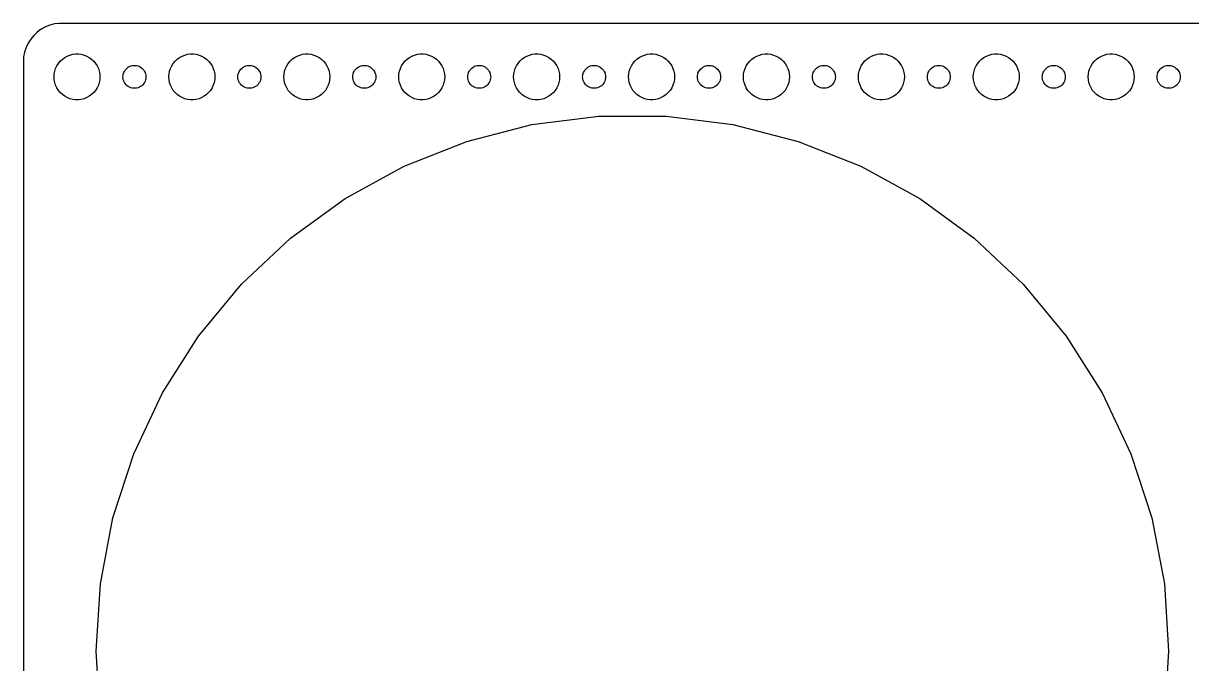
# Model space of a CAD drawing. Header units: metres. Extents: x -224 to 224, y -82 to 82.
# Drawn here: x -224.5 to -72, y -1.6 to 82 of the extents above; entities that cross this region are included whole.
import ezdxf

# ---------------------------------------------------------------- set-up
doc = ezdxf.new("R2010")
doc.units = ezdxf.units.M

msp = doc.modelspace()

# ---------------------------------------------------------------- linework, layer by layer
for p, q in [((-222.687, 80.8526), (-223.145, 80.4227)), ((-222.179, 81.2216), (-222.687, 80.8526)), ((-221.629, 81.5241), (-222.179, 81.2216)), ((-221.045, 81.7553), (-221.629, 81.5241)), ((-220.437, 81.9114), (-221.045, 81.7553)), ((-219.814, 81.9901), (-220.437, 81.9114)), ((219.814, 81.9901), (-219.814, 81.9901)), ((-223.882, 79.4088), (-224.149, 78.8406)), ((-223.545, 79.9389), (-223.882, 79.4088)), ((-223.145, 80.4227), (-223.545, 79.9389)), ((-224.343, 78.2434), (-224.461, 77.6267)), ((-224.149, 78.8406), (-224.343, 78.2434)), ((-218.777, 77.7145), (-218.427, 77.8532)), ((-218.427, 77.8532), (-218.062, 77.9469)), ((-218.062, 77.9469), (-217.688, 77.9941)), ((-217.688, 77.9941), (-217.312, 77.9941)), ((-217.312, 77.9941), (-216.938, 77.9469)), ((-216.938, 77.9469), (-216.573, 77.8532)), ((-216.573, 77.8532), (-216.223, 77.7145)), ((-203.777, 77.7145), (-203.427, 77.8532)), ((-203.427, 77.8532), (-203.062, 77.9469)), ((-203.062, 77.9469), (-202.688, 77.9941)), ((-202.688, 77.9941), (-202.312, 77.9941)), ((-202.312, 77.9941), (-201.938, 77.9469)), ((-201.938, 77.9469), (-201.573, 77.8532)), ((-201.573, 77.8532), (-201.223, 77.7145)), ((-188.777, 77.7145), (-188.427, 77.8532)), ((-188.427, 77.8532), (-188.062, 77.9469)), ((-188.062, 77.9469), (-187.688, 77.9941)), ((-187.688, 77.9941), (-187.312, 77.9941)), ((-187.312, 77.9941), (-186.938, 77.9469)), ((-186.938, 77.9469), (-186.573, 77.8532)), ((-186.573, 77.8532), (-186.223, 77.7145)), ((-173.777, 77.7145), (-173.427, 77.8532)), ((-173.427, 77.8532), (-173.062, 77.9469)), ((-173.062, 77.9469), (-172.688, 77.9941)), ((-172.688, 77.9941), (-172.312, 77.9941)), ((-172.312, 77.9941), (-171.938, 77.9469)), ((-171.938, 77.9469), (-171.573, 77.8532)), ((-171.573, 77.8532), (-171.223, 77.7145)), ((-158.777, 77.7145), (-158.427, 77.8532)), ((-158.427, 77.8532), (-158.062, 77.9469)), ((-158.062, 77.9469), (-157.688, 77.9941)), ((-157.688, 77.9941), (-157.312, 77.9941)), ((-157.312, 77.9941), (-156.938, 77.9469)), ((-156.938, 77.9469), (-156.573, 77.8532)), ((-156.573, 77.8532), (-156.223, 77.7145)), ((-143.777, 77.7145), (-143.427, 77.8532)), ((-143.427, 77.8532), (-143.062, 77.9469)), ((-143.062, 77.9469), (-142.688, 77.9941)), ((-142.688, 77.9941), (-142.312, 77.9941)), ((-142.312, 77.9941), (-141.938, 77.9469)), ((-141.938, 77.9469), (-141.573, 77.8532)), ((-141.573, 77.8532), (-141.223, 77.7145)), ((-128.777, 77.7145), (-128.427, 77.8532)), ((-128.427, 77.8532), (-128.062, 77.9469)), ((-128.062, 77.9469), (-127.688, 77.9941)), ((-127.688, 77.9941), (-127.312, 77.9941)), ((-127.312, 77.9941), (-126.938, 77.9469)), ((-126.938, 77.9469), (-126.573, 77.8532)), ((-126.573, 77.8532), (-126.223, 77.7145)), ((-113.777, 77.7145), (-113.427, 77.8532)), ((-113.427, 77.8532), (-113.062, 77.9469)), ((-113.062, 77.9469), (-112.688, 77.9941)), ((-112.688, 77.9941), (-112.312, 77.9941)), ((-112.312, 77.9941), (-111.938, 77.9469)), ((-111.938, 77.9469), (-111.573, 77.8532)), ((-111.573, 77.8532), (-111.223, 77.7145)), ((-98.7773, 77.7145), (-98.427, 77.8532)), ((-98.427, 77.8532), (-98.0621, 77.9469)), ((-98.0621, 77.9469), (-97.6884, 77.9941)), ((-97.6884, 77.9941), (-97.3116, 77.9941)), ((-97.3116, 77.9941), (-96.9379, 77.9469)), ((-96.9379, 77.9469), (-96.573, 77.8532)), ((-96.573, 77.8532), (-96.2227, 77.7145)), ((-83.7773, 77.7145), (-83.427, 77.8532)), ((-83.427, 77.8532), (-83.0621, 77.9469)), ((-83.0621, 77.9469), (-82.6884, 77.9941)), ((-82.6884, 77.9941), (-82.3116, 77.9941)), ((-82.3116, 77.9941), (-81.9379, 77.9469)), ((-81.9379, 77.9469), (-81.573, 77.8532)), ((-81.573, 77.8532), (-81.2227, 77.7145)), ((-224.461, 77.6267), (-224.5, 77)), ((-224.5, 77), (-224.5, -77)), ((-220.289, 76.1044), (-220.129, 76.4453)), ((-220.129, 76.4453), (-219.927, 76.7634)), ((-219.927, 76.7634), (-219.687, 77.0536)), ((-219.687, 77.0536), (-219.412, 77.3115)), ((-219.412, 77.3115), (-219.107, 77.533)), ((-219.107, 77.533), (-218.777, 77.7145)), ((-216.223, 77.7145), (-215.893, 77.533)), ((-215.893, 77.533), (-215.588, 77.3115)), ((-215.588, 77.3115), (-215.313, 77.0536)), ((-215.313, 77.0536), (-215.073, 76.7634)), ((-215.073, 76.7634), (-214.871, 76.4453)), ((-214.871, 76.4453), (-214.711, 76.1044)), ((-210.956, 76.1558), (-210.804, 76.2665)), ((-210.804, 76.2665), (-210.639, 76.3572)), ((-210.639, 76.3572), (-210.464, 76.4266)), ((-210.464, 76.4266), (-210.281, 76.4734)), ((-210.281, 76.4734), (-210.094, 76.497)), ((-210.094, 76.497), (-209.906, 76.497)), ((-209.906, 76.497), (-209.719, 76.4734)), ((-209.719, 76.4734), (-209.536, 76.4266)), ((-209.536, 76.4266), (-209.361, 76.3572)), ((-209.361, 76.3572), (-209.196, 76.2665)), ((-209.196, 76.2665), (-209.044, 76.1558)), ((-205.289, 76.1044), (-205.129, 76.4453)), ((-205.129, 76.4453), (-204.927, 76.7634)), ((-204.927, 76.7634), (-204.687, 77.0536)), ((-204.687, 77.0536), (-204.412, 77.3115)), ((-204.412, 77.3115), (-204.107, 77.533)), ((-204.107, 77.533), (-203.777, 77.7145)), ((-201.223, 77.7145), (-200.893, 77.533)), ((-200.893, 77.533), (-200.588, 77.3115)), ((-200.588, 77.3115), (-200.313, 77.0536)), ((-200.313, 77.0536), (-200.073, 76.7634)), ((-200.073, 76.7634), (-199.871, 76.4453)), ((-199.871, 76.4453), (-199.711, 76.1044)), ((-195.956, 76.1558), (-195.804, 76.2665)), ((-195.804, 76.2665), (-195.639, 76.3572)), ((-195.639, 76.3572), (-195.464, 76.4266)), ((-195.464, 76.4266), (-195.281, 76.4734)), ((-195.281, 76.4734), (-195.094, 76.497)), ((-195.094, 76.497), (-194.906, 76.497)), ((-194.906, 76.497), (-194.719, 76.4734)), ((-194.719, 76.4734), (-194.536, 76.4266)), ((-194.536, 76.4266), (-194.361, 76.3572)), ((-194.361, 76.3572), (-194.196, 76.2665)), ((-194.196, 76.2665), (-194.044, 76.1558)), ((-190.289, 76.1044), (-190.129, 76.4453)), ((-190.129, 76.4453), (-189.927, 76.7634)), ((-189.927, 76.7634), (-189.687, 77.0536)), ((-189.687, 77.0536), (-189.412, 77.3115)), ((-189.412, 77.3115), (-189.107, 77.533)), ((-189.107, 77.533), (-188.777, 77.7145)), ((-186.223, 77.7145), (-185.893, 77.533)), ((-185.893, 77.533), (-185.588, 77.3115)), ((-185.588, 77.3115), (-185.313, 77.0536)), ((-185.313, 77.0536), (-185.073, 76.7634)), ((-185.073, 76.7634), (-184.871, 76.4453)), ((-184.871, 76.4453), (-184.711, 76.1044)), ((-180.956, 76.1558), (-180.804, 76.2665)), ((-180.804, 76.2665), (-180.639, 76.3572)), ((-180.639, 76.3572), (-180.464, 76.4266)), ((-180.464, 76.4266), (-180.281, 76.4734)), ((-180.281, 76.4734), (-180.094, 76.497)), ((-180.094, 76.497), (-179.906, 76.497)), ((-179.906, 76.497), (-179.719, 76.4734)), ((-179.719, 76.4734), (-179.536, 76.4266)), ((-179.536, 76.4266), (-179.361, 76.3572)), ((-179.361, 76.3572), (-179.196, 76.2665)), ((-179.196, 76.2665), (-179.044, 76.1558)), ((-175.289, 76.1044), (-175.129, 76.4453)), ((-175.129, 76.4453), (-174.927, 76.7634)), ((-174.927, 76.7634), (-174.687, 77.0536)), ((-174.687, 77.0536), (-174.412, 77.3115)), ((-174.412, 77.3115), (-174.107, 77.533)), ((-174.107, 77.533), (-173.777, 77.7145)), ((-171.223, 77.7145), (-170.893, 77.533)), ((-170.893, 77.533), (-170.588, 77.3115)), ((-170.588, 77.3115), (-170.313, 77.0536)), ((-170.313, 77.0536), (-170.073, 76.7634)), ((-170.073, 76.7634), (-169.871, 76.4453)), ((-169.871, 76.4453), (-169.711, 76.1044)), ((-165.956, 76.1558), (-165.804, 76.2665)), ((-165.804, 76.2665), (-165.639, 76.3572)), ((-165.639, 76.3572), (-165.464, 76.4266)), ((-165.464, 76.4266), (-165.281, 76.4734)), ((-165.281, 76.4734), (-165.094, 76.497)), ((-165.094, 76.497), (-164.906, 76.497)), ((-164.906, 76.497), (-164.719, 76.4734)), ((-164.719, 76.4734), (-164.536, 76.4266)), ((-164.536, 76.4266), (-164.361, 76.3572)), ((-164.361, 76.3572), (-164.196, 76.2665)), ((-164.196, 76.2665), (-164.044, 76.1558)), ((-160.289, 76.1044), (-160.129, 76.4453)), ((-160.129, 76.4453), (-159.927, 76.7634)), ((-159.927, 76.7634), (-159.687, 77.0536)), ((-159.687, 77.0536), (-159.412, 77.3115)), ((-159.412, 77.3115), (-159.107, 77.533)), ((-159.107, 77.533), (-158.777, 77.7145)), ((-156.223, 77.7145), (-155.893, 77.533)), ((-155.893, 77.533), (-155.588, 77.3115)), ((-155.588, 77.3115), (-155.313, 77.0536)), ((-155.313, 77.0536), (-155.073, 76.7634)), ((-155.073, 76.7634), (-154.871, 76.4453)), ((-154.871, 76.4453), (-154.711, 76.1044)), ((-150.956, 76.1558), (-150.804, 76.2665)), ((-150.804, 76.2665), (-150.639, 76.3572)), ((-150.639, 76.3572), (-150.464, 76.4266)), ((-150.464, 76.4266), (-150.281, 76.4734)), ((-150.281, 76.4734), (-150.094, 76.497)), ((-150.094, 76.497), (-149.906, 76.497)), ((-149.906, 76.497), (-149.719, 76.4734)), ((-149.719, 76.4734), (-149.536, 76.4266)), ((-149.536, 76.4266), (-149.361, 76.3572)), ((-149.361, 76.3572), (-149.196, 76.2665)), ((-149.196, 76.2665), (-149.044, 76.1558)), ((-145.289, 76.1044), (-145.129, 76.4453)), ((-145.129, 76.4453), (-144.927, 76.7634)), ((-144.927, 76.7634), (-144.687, 77.0536)), ((-144.687, 77.0536), (-144.412, 77.3115)), ((-144.412, 77.3115), (-144.107, 77.533)), ((-144.107, 77.533), (-143.777, 77.7145)), ((-141.223, 77.7145), (-140.893, 77.533)), ((-140.893, 77.533), (-140.588, 77.3115)), ((-140.588, 77.3115), (-140.313, 77.0536)), ((-140.313, 77.0536), (-140.073, 76.7634)), ((-140.073, 76.7634), (-139.871, 76.4453)), ((-139.871, 76.4453), (-139.711, 76.1044)), ((-135.956, 76.1558), (-135.804, 76.2665)), ((-135.804, 76.2665), (-135.639, 76.3572)), ((-135.639, 76.3572), (-135.464, 76.4266)), ((-135.464, 76.4266), (-135.281, 76.4734)), ((-135.281, 76.4734), (-135.094, 76.497)), ((-135.094, 76.497), (-134.906, 76.497)), ((-134.906, 76.497), (-134.719, 76.4734)), ((-134.719, 76.4734), (-134.536, 76.4266)), ((-134.536, 76.4266), (-134.361, 76.3572)), ((-134.361, 76.3572), (-134.196, 76.2665)), ((-134.196, 76.2665), (-134.044, 76.1558)), ((-130.289, 76.1044), (-130.129, 76.4453)), ((-130.129, 76.4453), (-129.927, 76.7634)), ((-129.927, 76.7634), (-129.687, 77.0536)), ((-129.687, 77.0536), (-129.412, 77.3115)), ((-129.412, 77.3115), (-129.107, 77.533)), ((-129.107, 77.533), (-128.777, 77.7145)), ((-126.223, 77.7145), (-125.893, 77.533)), ((-125.893, 77.533), (-125.588, 77.3115)), ((-125.588, 77.3115), (-125.313, 77.0536)), ((-125.313, 77.0536), (-125.073, 76.7634)), ((-125.073, 76.7634), (-124.871, 76.4453)), ((-124.871, 76.4453), (-124.711, 76.1044)), ((-120.956, 76.1558), (-120.804, 76.2665)), ((-120.804, 76.2665), (-120.639, 76.3572)), ((-120.639, 76.3572), (-120.464, 76.4266)), ((-120.464, 76.4266), (-120.281, 76.4734)), ((-120.281, 76.4734), (-120.094, 76.497)), ((-120.094, 76.497), (-119.906, 76.497)), ((-119.906, 76.497), (-119.719, 76.4734)), ((-119.719, 76.4734), (-119.536, 76.4266)), ((-119.536, 76.4266), (-119.361, 76.3572)), ((-119.361, 76.3572), (-119.196, 76.2665)), ((-119.196, 76.2665), (-119.044, 76.1558)), ((-115.289, 76.1044), (-115.129, 76.4453)), ((-115.129, 76.4453), (-114.927, 76.7634)), ((-114.927, 76.7634), (-114.687, 77.0536)), ((-114.687, 77.0536), (-114.412, 77.3115)), ((-114.412, 77.3115), (-114.107, 77.533)), ((-114.107, 77.533), (-113.777, 77.7145)), ((-111.223, 77.7145), (-110.893, 77.533)), ((-110.893, 77.533), (-110.588, 77.3115)), ((-110.588, 77.3115), (-110.313, 77.0536)), ((-110.313, 77.0536), (-110.073, 76.7634)), ((-110.073, 76.7634), (-109.871, 76.4453)), ((-109.871, 76.4453), (-109.711, 76.1044)), ((-105.956, 76.1558), (-105.804, 76.2665)), ((-105.804, 76.2665), (-105.639, 76.3572)), ((-105.639, 76.3572), (-105.464, 76.4266)), ((-105.464, 76.4266), (-105.281, 76.4734)), ((-105.281, 76.4734), (-105.094, 76.497)), ((-105.094, 76.497), (-104.906, 76.497)), ((-104.906, 76.497), (-104.719, 76.4734)), ((-104.719, 76.4734), (-104.536, 76.4266)), ((-104.536, 76.4266), (-104.361, 76.3572)), ((-104.361, 76.3572), (-104.196, 76.2665)), ((-104.196, 76.2665), (-104.044, 76.1558)), ((-100.289, 76.1044), (-100.129, 76.4453)), ((-100.129, 76.4453), (-99.927, 76.7634)), ((-99.927, 76.7634), (-99.6869, 77.0536)), ((-99.6869, 77.0536), (-99.4123, 77.3115)), ((-99.4123, 77.3115), (-99.1075, 77.533)), ((-99.1075, 77.533), (-98.7773, 77.7145)), ((-96.2227, 77.7145), (-95.8925, 77.533)), ((-95.8925, 77.533), (-95.5877, 77.3115)), ((-95.5877, 77.3115), (-95.3131, 77.0536)), ((-95.3131, 77.0536), (-95.073, 76.7634)), ((-95.073, 76.7634), (-94.8711, 76.4453)), ((-94.8711, 76.4453), (-94.7107, 76.1044)), ((-90.9561, 76.1558), (-90.8037, 76.2665)), ((-90.8037, 76.2665), (-90.6387, 76.3572)), ((-90.6387, 76.3572), (-90.4635, 76.4266)), ((-90.4635, 76.4266), (-90.2811, 76.4734)), ((-90.2811, 76.4734), (-90.0942, 76.497)), ((-90.0942, 76.497), (-89.9058, 76.497)), ((-89.9058, 76.497), (-89.7189, 76.4734)), ((-89.7189, 76.4734), (-89.5365, 76.4266)), ((-89.5365, 76.4266), (-89.3613, 76.3572)), ((-89.3613, 76.3572), (-89.1963, 76.2665)), ((-89.1963, 76.2665), (-89.0439, 76.1558)), ((-85.2893, 76.1044), (-85.1289, 76.4453)), ((-85.1289, 76.4453), (-84.927, 76.7634)), ((-84.927, 76.7634), (-84.6869, 77.0536)), ((-84.6869, 77.0536), (-84.4123, 77.3115)), ((-84.4123, 77.3115), (-84.1075, 77.533)), ((-84.1075, 77.533), (-83.7773, 77.7145)), ((-81.2227, 77.7145), (-80.8925, 77.533)), ((-80.8925, 77.533), (-80.5877, 77.3115)), ((-80.5877, 77.3115), (-80.3131, 77.0536)), ((-80.3131, 77.0536), (-80.073, 76.7634)), ((-80.073, 76.7634), (-79.8711, 76.4453)), ((-79.8711, 76.4453), (-79.7107, 76.1044)), ((-75.9561, 76.1558), (-75.8037, 76.2665)), ((-75.8037, 76.2665), (-75.6387, 76.3572)), ((-75.6387, 76.3572), (-75.4635, 76.4266)), ((-75.4635, 76.4266), (-75.2811, 76.4734)), ((-75.2811, 76.4734), (-75.0942, 76.497)), ((-75.0942, 76.497), (-74.9058, 76.497)), ((-74.9058, 76.497), (-74.7189, 76.4734)), ((-74.7189, 76.4734), (-74.5365, 76.4266)), ((-74.5365, 76.4266), (-74.3613, 76.3572)), ((-74.3613, 76.3572), (-74.1963, 76.2665)), ((-74.1963, 76.2665), (-74.0439, 76.1558)), ((-220.5, 75), (-220.476, 75.376)), ((-220.476, 74.624), (-220.5, 75)), ((-220.476, 75.376), (-220.406, 75.7461)), ((-220.406, 75.7461), (-220.289, 76.1044)), ((-214.711, 76.1044), (-214.594, 75.7461)), ((-214.594, 75.7461), (-214.524, 75.376)), ((-214.524, 75.376), (-214.5, 75)), ((-214.5, 75), (-214.524, 74.624)), ((-211.5, 75), (-211.488, 75.188)), ((-211.488, 74.812), (-211.5, 75)), ((-211.488, 75.188), (-211.453, 75.373)), ((-211.453, 74.627), (-211.488, 74.812)), ((-211.453, 75.373), (-211.395, 75.5522)), ((-211.395, 75.5522), (-211.314, 75.7226)), ((-211.314, 75.7226), (-211.214, 75.8817)), ((-211.214, 75.8817), (-211.093, 76.0268)), ((-211.093, 76.0268), (-210.956, 76.1558)), ((-209.044, 76.1558), (-208.907, 76.0268)), ((-208.907, 76.0268), (-208.786, 75.8817)), ((-208.786, 75.8817), (-208.686, 75.7226)), ((-208.686, 75.7226), (-208.605, 75.5522)), ((-208.605, 75.5522), (-208.547, 75.373)), ((-208.547, 75.373), (-208.512, 75.188)), ((-208.512, 74.812), (-208.547, 74.627)), ((-208.512, 75.188), (-208.5, 75)), ((-208.5, 75), (-208.512, 74.812)), ((-205.5, 75), (-205.476, 75.376)), ((-205.476, 74.624), (-205.5, 75)), ((-205.476, 75.376), (-205.406, 75.7461)), ((-205.406, 75.7461), (-205.289, 76.1044)), ((-199.711, 76.1044), (-199.594, 75.7461)), ((-199.594, 75.7461), (-199.524, 75.376)), ((-199.524, 75.376), (-199.5, 75)), ((-199.5, 75), (-199.524, 74.624)), ((-196.5, 75), (-196.488, 75.188)), ((-196.488, 74.812), (-196.5, 75)), ((-196.488, 75.188), (-196.453, 75.373)), ((-196.453, 74.627), (-196.488, 74.812)), ((-196.453, 75.373), (-196.395, 75.5522)), ((-196.395, 75.5522), (-196.314, 75.7226)), ((-196.314, 75.7226), (-196.214, 75.8817)), ((-196.214, 75.8817), (-196.093, 76.0268)), ((-196.093, 76.0268), (-195.956, 76.1558)), ((-194.044, 76.1558), (-193.907, 76.0268)), ((-193.907, 76.0268), (-193.786, 75.8817)), ((-193.786, 75.8817), (-193.686, 75.7226)), ((-193.686, 75.7226), (-193.605, 75.5522)), ((-193.605, 75.5522), (-193.547, 75.373)), ((-193.547, 75.373), (-193.512, 75.188)), ((-193.512, 74.812), (-193.547, 74.627)), ((-193.512, 75.188), (-193.5, 75)), ((-193.5, 75), (-193.512, 74.812)), ((-190.5, 75), (-190.476, 75.376)), ((-190.476, 74.624), (-190.5, 75)), ((-190.476, 75.376), (-190.406, 75.7461)), ((-190.406, 75.7461), (-190.289, 76.1044)), ((-184.711, 76.1044), (-184.594, 75.7461)), ((-184.594, 75.7461), (-184.524, 75.376)), ((-184.524, 75.376), (-184.5, 75)), ((-184.5, 75), (-184.524, 74.624)), ((-181.5, 75), (-181.488, 75.188)), ((-181.488, 74.812), (-181.5, 75)), ((-181.488, 75.188), (-181.453, 75.373)), ((-181.453, 74.627), (-181.488, 74.812)), ((-181.453, 75.373), (-181.395, 75.5522)), ((-181.395, 75.5522), (-181.314, 75.7226)), ((-181.314, 75.7226), (-181.214, 75.8817)), ((-181.214, 75.8817), (-181.093, 76.0268)), ((-181.093, 76.0268), (-180.956, 76.1558)), ((-179.044, 76.1558), (-178.907, 76.0268)), ((-178.907, 76.0268), (-178.786, 75.8817)), ((-178.786, 75.8817), (-178.686, 75.7226)), ((-178.686, 75.7226), (-178.605, 75.5522)), ((-178.605, 75.5522), (-178.547, 75.373)), ((-178.547, 75.373), (-178.512, 75.188)), ((-178.512, 74.812), (-178.547, 74.627)), ((-178.512, 75.188), (-178.5, 75)), ((-178.5, 75), (-178.512, 74.812)), ((-175.5, 75), (-175.476, 75.376)), ((-175.476, 74.624), (-175.5, 75)), ((-175.476, 75.376), (-175.406, 75.7461)), ((-175.406, 75.7461), (-175.289, 76.1044)), ((-169.711, 76.1044), (-169.594, 75.7461)), ((-169.594, 75.7461), (-169.524, 75.376)), ((-169.524, 75.376), (-169.5, 75)), ((-169.5, 75), (-169.524, 74.624)), ((-166.5, 75), (-166.488, 75.188)), ((-166.488, 74.812), (-166.5, 75)), ((-166.488, 75.188), (-166.453, 75.373)), ((-166.453, 74.627), (-166.488, 74.812)), ((-166.453, 75.373), (-166.395, 75.5522)), ((-166.395, 75.5522), (-166.314, 75.7226)), ((-166.314, 75.7226), (-166.214, 75.8817)), ((-166.214, 75.8817), (-166.093, 76.0268)), ((-166.093, 76.0268), (-165.956, 76.1558)), ((-164.044, 76.1558), (-163.907, 76.0268)), ((-163.907, 76.0268), (-163.786, 75.8817)), ((-163.786, 75.8817), (-163.686, 75.7226)), ((-163.686, 75.7226), (-163.605, 75.5522)), ((-163.605, 75.5522), (-163.547, 75.373)), ((-163.547, 75.373), (-163.512, 75.188)), ((-163.512, 74.812), (-163.547, 74.627)), ((-163.512, 75.188), (-163.5, 75)), ((-163.5, 75), (-163.512, 74.812)), ((-160.5, 75), (-160.476, 75.376)), ((-160.476, 74.624), (-160.5, 75)), ((-160.476, 75.376), (-160.406, 75.7461)), ((-160.406, 75.7461), (-160.289, 76.1044)), ((-154.711, 76.1044), (-154.594, 75.7461)), ((-154.594, 75.7461), (-154.524, 75.376)), ((-154.524, 75.376), (-154.5, 75)), ((-154.5, 75), (-154.524, 74.624)), ((-151.5, 75), (-151.488, 75.188)), ((-151.488, 74.812), (-151.5, 75)), ((-151.488, 75.188), (-151.453, 75.373)), ((-151.453, 74.627), (-151.488, 74.812)), ((-151.453, 75.373), (-151.395, 75.5522)), ((-151.395, 75.5522), (-151.314, 75.7226)), ((-151.314, 75.7226), (-151.214, 75.8817)), ((-151.214, 75.8817), (-151.093, 76.0268)), ((-151.093, 76.0268), (-150.956, 76.1558)), ((-149.044, 76.1558), (-148.907, 76.0268)), ((-148.907, 76.0268), (-148.786, 75.8817)), ((-148.786, 75.8817), (-148.686, 75.7226)), ((-148.686, 75.7226), (-148.605, 75.5522)), ((-148.605, 75.5522), (-148.547, 75.373)), ((-148.547, 75.373), (-148.512, 75.188)), ((-148.512, 74.812), (-148.547, 74.627)), ((-148.512, 75.188), (-148.5, 75)), ((-148.5, 75), (-148.512, 74.812)), ((-145.5, 75), (-145.476, 75.376)), ((-145.476, 74.624), (-145.5, 75)), ((-145.476, 75.376), (-145.406, 75.7461)), ((-145.406, 75.7461), (-145.289, 76.1044)), ((-139.711, 76.1044), (-139.594, 75.7461)), ((-139.594, 75.7461), (-139.524, 75.376)), ((-139.524, 75.376), (-139.5, 75)), ((-139.5, 75), (-139.524, 74.624)), ((-136.5, 75), (-136.488, 75.188)), ((-136.488, 74.812), (-136.5, 75)), ((-136.488, 75.188), (-136.453, 75.373)), ((-136.453, 74.627), (-136.488, 74.812)), ((-136.453, 75.373), (-136.395, 75.5522)), ((-136.395, 75.5522), (-136.314, 75.7226)), ((-136.314, 75.7226), (-136.214, 75.8817)), ((-136.214, 75.8817), (-136.093, 76.0268)), ((-136.093, 76.0268), (-135.956, 76.1558)), ((-134.044, 76.1558), (-133.907, 76.0268)), ((-133.907, 76.0268), (-133.786, 75.8817)), ((-133.786, 75.8817), (-133.686, 75.7226)), ((-133.686, 75.7226), (-133.605, 75.5522)), ((-133.605, 75.5522), (-133.547, 75.373)), ((-133.547, 75.373), (-133.512, 75.188)), ((-133.512, 74.812), (-133.547, 74.627)), ((-133.512, 75.188), (-133.5, 75)), ((-133.5, 75), (-133.512, 74.812)), ((-130.5, 75), (-130.476, 75.376)), ((-130.476, 74.624), (-130.5, 75)), ((-130.476, 75.376), (-130.406, 75.7461)), ((-130.406, 75.7461), (-130.289, 76.1044)), ((-124.711, 76.1044), (-124.594, 75.7461)), ((-124.594, 75.7461), (-124.524, 75.376)), ((-124.524, 75.376), (-124.5, 75)), ((-124.5, 75), (-124.524, 74.624)), ((-121.5, 75), (-121.488, 75.188)), ((-121.488, 74.812), (-121.5, 75)), ((-121.488, 75.188), (-121.453, 75.373)), ((-121.453, 74.627), (-121.488, 74.812)), ((-121.453, 75.373), (-121.395, 75.5522)), ((-121.395, 75.5522), (-121.314, 75.7226)), ((-121.314, 75.7226), (-121.214, 75.8817)), ((-121.214, 75.8817), (-121.093, 76.0268)), ((-121.093, 76.0268), (-120.956, 76.1558)), ((-119.044, 76.1558), (-118.907, 76.0268)), ((-118.907, 76.0268), (-118.786, 75.8817)), ((-118.786, 75.8817), (-118.686, 75.7226)), ((-118.686, 75.7226), (-118.605, 75.5522)), ((-118.605, 75.5522), (-118.547, 75.373)), ((-118.547, 75.373), (-118.512, 75.188)), ((-118.512, 74.812), (-118.547, 74.627)), ((-118.512, 75.188), (-118.5, 75)), ((-118.5, 75), (-118.512, 74.812)), ((-115.5, 75), (-115.476, 75.376)), ((-115.476, 74.624), (-115.5, 75)), ((-115.476, 75.376), (-115.406, 75.7461)), ((-115.406, 75.7461), (-115.289, 76.1044)), ((-109.711, 76.1044), (-109.594, 75.7461)), ((-109.594, 75.7461), (-109.524, 75.376)), ((-109.524, 75.376), (-109.5, 75)), ((-109.5, 75), (-109.524, 74.624)), ((-106.5, 75), (-106.488, 75.188)), ((-106.488, 74.812), (-106.5, 75)), ((-106.488, 75.188), (-106.453, 75.373)), ((-106.453, 74.627), (-106.488, 74.812)), ((-106.453, 75.373), (-106.395, 75.5522)), ((-106.395, 75.5522), (-106.314, 75.7226)), ((-106.314, 75.7226), (-106.214, 75.8817)), ((-106.214, 75.8817), (-106.093, 76.0268)), ((-106.093, 76.0268), (-105.956, 76.1558)), ((-104.044, 76.1558), (-103.907, 76.0268)), ((-103.907, 76.0268), (-103.786, 75.8817)), ((-103.786, 75.8817), (-103.686, 75.7226)), ((-103.686, 75.7226), (-103.605, 75.5522)), ((-103.605, 75.5522), (-103.547, 75.373)), ((-103.547, 75.373), (-103.512, 75.188)), ((-103.512, 74.812), (-103.547, 74.627)), ((-103.512, 75.188), (-103.5, 75)), ((-103.5, 75), (-103.512, 74.812)), ((-100.5, 75), (-100.476, 75.376)), ((-100.476, 74.624), (-100.5, 75)), ((-100.476, 75.376), (-100.406, 75.7461)), ((-100.406, 75.7461), (-100.289, 76.1044)), ((-94.7107, 76.1044), (-94.5943, 75.7461)), ((-94.5943, 75.7461), (-94.5237, 75.376)), ((-94.5237, 75.376), (-94.5, 75)), ((-94.5, 75), (-94.5237, 74.624)), ((-91.5, 75), (-91.4882, 75.188)), ((-91.4882, 74.812), (-91.5, 75)), ((-91.4882, 75.188), (-91.4529, 75.373)), ((-91.4529, 74.627), (-91.4882, 74.812)), ((-91.4529, 75.373), (-91.3947, 75.5522)), ((-91.3947, 75.5522), (-91.3145, 75.7226)), ((-91.3145, 75.7226), (-91.2135, 75.8817)), ((-91.2135, 75.8817), (-91.0934, 76.0268)), ((-91.0934, 76.0268), (-90.9561, 76.1558)), ((-89.0439, 76.1558), (-88.9065, 76.0268)), ((-88.9065, 76.0268), (-88.7865, 75.8817)), ((-88.7865, 75.8817), (-88.6855, 75.7226)), ((-88.6855, 75.7226), (-88.6053, 75.5522)), ((-88.6053, 75.5522), (-88.5471, 75.373)), ((-88.5471, 75.373), (-88.5118, 75.188)), ((-88.5118, 74.812), (-88.5471, 74.627)), ((-88.5118, 75.188), (-88.5, 75)), ((-88.5, 75), (-88.5118, 74.812)), ((-85.5, 75), (-85.4763, 75.376)), ((-85.4763, 74.624), (-85.5, 75)), ((-85.4763, 75.376), (-85.4057, 75.7461)), ((-85.4057, 75.7461), (-85.2893, 76.1044)), ((-79.7107, 76.1044), (-79.5943, 75.7461)), ((-79.5943, 75.7461), (-79.5237, 75.376)), ((-79.5237, 75.376), (-79.5, 75)), ((-79.5, 75), (-79.5237, 74.624)), ((-76.5, 75), (-76.4882, 75.188)), ((-76.4882, 74.812), (-76.5, 75)), ((-76.4882, 75.188), (-76.4529, 75.373)), ((-76.4529, 74.627), (-76.4882, 74.812)), ((-76.4529, 75.373), (-76.3947, 75.5522)), ((-76.3947, 75.5522), (-76.3145, 75.7226)), ((-76.3145, 75.7226), (-76.2135, 75.8817)), ((-76.2135, 75.8817), (-76.0934, 76.0268)), ((-76.0934, 76.0268), (-75.9561, 76.1558)), ((-74.0439, 76.1558), (-73.9065, 76.0268)), ((-73.9065, 76.0268), (-73.7865, 75.8817)), ((-73.7865, 75.8817), (-73.6855, 75.7226)), ((-73.6855, 75.7226), (-73.6053, 75.5522)), ((-73.6053, 75.5522), (-73.5471, 75.373)), ((-73.5471, 75.373), (-73.5118, 75.188)), ((-73.5118, 74.812), (-73.5471, 74.627)), ((-73.5118, 75.188), (-73.5, 75)), ((-73.5, 75), (-73.5118, 74.812)), ((-220.406, 74.2539), (-220.476, 74.624)), ((-220.289, 73.8956), (-220.406, 74.2539)), ((-220.129, 73.5547), (-220.289, 73.8956)), ((-219.927, 73.2366), (-220.129, 73.5547)), ((-219.687, 72.9464), (-219.927, 73.2366)), ((-215.073, 73.2366), (-215.313, 72.9464)), ((-214.871, 73.5547), (-215.073, 73.2366)), ((-214.711, 73.8956), (-214.871, 73.5547)), ((-214.594, 74.2539), (-214.711, 73.8956)), ((-214.524, 74.624), (-214.594, 74.2539)), ((-211.395, 74.4478), (-211.453, 74.627)), ((-211.314, 74.2774), (-211.395, 74.4478)), ((-211.214, 74.1183), (-211.314, 74.2774)), ((-211.093, 73.9732), (-211.214, 74.1183)), ((-210.956, 73.8442), (-211.093, 73.9732)), ((-210.804, 73.7335), (-210.956, 73.8442)), ((-210.639, 73.6428), (-210.804, 73.7335)), ((-210.464, 73.5734), (-210.639, 73.6428)), ((-210.281, 73.5266), (-210.464, 73.5734)), ((-210.094, 73.503), (-210.281, 73.5266)), ((-209.906, 73.503), (-210.094, 73.503)), ((-209.719, 73.5266), (-209.906, 73.503)), ((-209.536, 73.5734), (-209.719, 73.5266)), ((-209.361, 73.6428), (-209.536, 73.5734)), ((-209.196, 73.7335), (-209.361, 73.6428)), ((-209.044, 73.8442), (-209.196, 73.7335)), ((-208.907, 73.9732), (-209.044, 73.8442)), ((-208.786, 74.1183), (-208.907, 73.9732)), ((-208.686, 74.2774), (-208.786, 74.1183)), ((-208.605, 74.4478), (-208.686, 74.2774)), ((-208.547, 74.627), (-208.605, 74.4478)), ((-205.406, 74.2539), (-205.476, 74.624)), ((-205.289, 73.8956), (-205.406, 74.2539)), ((-205.129, 73.5547), (-205.289, 73.8956)), ((-204.927, 73.2366), (-205.129, 73.5547)), ((-204.687, 72.9464), (-204.927, 73.2366)), ((-200.073, 73.2366), (-200.313, 72.9464)), ((-199.871, 73.5547), (-200.073, 73.2366)), ((-199.711, 73.8956), (-199.871, 73.5547)), ((-199.594, 74.2539), (-199.711, 73.8956)), ((-199.524, 74.624), (-199.594, 74.2539)), ((-196.395, 74.4478), (-196.453, 74.627)), ((-196.314, 74.2774), (-196.395, 74.4478)), ((-196.214, 74.1183), (-196.314, 74.2774)), ((-196.093, 73.9732), (-196.214, 74.1183)), ((-195.956, 73.8442), (-196.093, 73.9732)), ((-195.804, 73.7335), (-195.956, 73.8442)), ((-195.639, 73.6428), (-195.804, 73.7335)), ((-195.464, 73.5734), (-195.639, 73.6428)), ((-195.281, 73.5266), (-195.464, 73.5734)), ((-195.094, 73.503), (-195.281, 73.5266)), ((-194.906, 73.503), (-195.094, 73.503)), ((-194.719, 73.5266), (-194.906, 73.503)), ((-194.536, 73.5734), (-194.719, 73.5266)), ((-194.361, 73.6428), (-194.536, 73.5734)), ((-194.196, 73.7335), (-194.361, 73.6428)), ((-194.044, 73.8442), (-194.196, 73.7335)), ((-193.907, 73.9732), (-194.044, 73.8442)), ((-193.786, 74.1183), (-193.907, 73.9732)), ((-193.686, 74.2774), (-193.786, 74.1183)), ((-193.605, 74.4478), (-193.686, 74.2774)), ((-193.547, 74.627), (-193.605, 74.4478)), ((-190.406, 74.2539), (-190.476, 74.624)), ((-190.289, 73.8956), (-190.406, 74.2539)), ((-190.129, 73.5547), (-190.289, 73.8956)), ((-189.927, 73.2366), (-190.129, 73.5547)), ((-189.687, 72.9464), (-189.927, 73.2366)), ((-185.073, 73.2366), (-185.313, 72.9464)), ((-184.871, 73.5547), (-185.073, 73.2366)), ((-184.711, 73.8956), (-184.871, 73.5547)), ((-184.594, 74.2539), (-184.711, 73.8956)), ((-184.524, 74.624), (-184.594, 74.2539)), ((-181.395, 74.4478), (-181.453, 74.627)), ((-181.314, 74.2774), (-181.395, 74.4478)), ((-181.214, 74.1183), (-181.314, 74.2774)), ((-181.093, 73.9732), (-181.214, 74.1183)), ((-180.956, 73.8442), (-181.093, 73.9732)), ((-180.804, 73.7335), (-180.956, 73.8442)), ((-180.639, 73.6428), (-180.804, 73.7335)), ((-180.464, 73.5734), (-180.639, 73.6428)), ((-180.281, 73.5266), (-180.464, 73.5734)), ((-180.094, 73.503), (-180.281, 73.5266)), ((-179.906, 73.503), (-180.094, 73.503)), ((-179.719, 73.5266), (-179.906, 73.503)), ((-179.536, 73.5734), (-179.719, 73.5266)), ((-179.361, 73.6428), (-179.536, 73.5734)), ((-179.196, 73.7335), (-179.361, 73.6428)), ((-179.044, 73.8442), (-179.196, 73.7335)), ((-178.907, 73.9732), (-179.044, 73.8442)), ((-178.786, 74.1183), (-178.907, 73.9732)), ((-178.686, 74.2774), (-178.786, 74.1183)), ((-178.605, 74.4478), (-178.686, 74.2774)), ((-178.547, 74.627), (-178.605, 74.4478)), ((-175.406, 74.2539), (-175.476, 74.624)), ((-175.289, 73.8956), (-175.406, 74.2539)), ((-175.129, 73.5547), (-175.289, 73.8956)), ((-174.927, 73.2366), (-175.129, 73.5547)), ((-174.687, 72.9464), (-174.927, 73.2366)), ((-170.073, 73.2366), (-170.313, 72.9464)), ((-169.871, 73.5547), (-170.073, 73.2366)), ((-169.711, 73.8956), (-169.871, 73.5547)), ((-169.594, 74.2539), (-169.711, 73.8956)), ((-169.524, 74.624), (-169.594, 74.2539)), ((-166.395, 74.4478), (-166.453, 74.627)), ((-166.314, 74.2774), (-166.395, 74.4478)), ((-166.214, 74.1183), (-166.314, 74.2774)), ((-166.093, 73.9732), (-166.214, 74.1183)), ((-165.956, 73.8442), (-166.093, 73.9732)), ((-165.804, 73.7335), (-165.956, 73.8442)), ((-165.639, 73.6428), (-165.804, 73.7335)), ((-165.464, 73.5734), (-165.639, 73.6428)), ((-165.281, 73.5266), (-165.464, 73.5734)), ((-165.094, 73.503), (-165.281, 73.5266)), ((-164.906, 73.503), (-165.094, 73.503)), ((-164.719, 73.5266), (-164.906, 73.503)), ((-164.536, 73.5734), (-164.719, 73.5266)), ((-164.361, 73.6428), (-164.536, 73.5734)), ((-164.196, 73.7335), (-164.361, 73.6428)), ((-164.044, 73.8442), (-164.196, 73.7335)), ((-163.907, 73.9732), (-164.044, 73.8442)), ((-163.786, 74.1183), (-163.907, 73.9732)), ((-163.686, 74.2774), (-163.786, 74.1183)), ((-163.605, 74.4478), (-163.686, 74.2774)), ((-163.547, 74.627), (-163.605, 74.4478)), ((-160.406, 74.2539), (-160.476, 74.624)), ((-160.289, 73.8956), (-160.406, 74.2539)), ((-160.129, 73.5547), (-160.289, 73.8956)), ((-159.927, 73.2366), (-160.129, 73.5547)), ((-159.687, 72.9464), (-159.927, 73.2366)), ((-155.073, 73.2366), (-155.313, 72.9464)), ((-154.871, 73.5547), (-155.073, 73.2366)), ((-154.711, 73.8956), (-154.871, 73.5547)), ((-154.594, 74.2539), (-154.711, 73.8956)), ((-154.524, 74.624), (-154.594, 74.2539)), ((-151.395, 74.4478), (-151.453, 74.627)), ((-151.314, 74.2774), (-151.395, 74.4478)), ((-151.214, 74.1183), (-151.314, 74.2774)), ((-151.093, 73.9732), (-151.214, 74.1183)), ((-150.956, 73.8442), (-151.093, 73.9732)), ((-150.804, 73.7335), (-150.956, 73.8442)), ((-150.639, 73.6428), (-150.804, 73.7335)), ((-150.464, 73.5734), (-150.639, 73.6428)), ((-150.281, 73.5266), (-150.464, 73.5734)), ((-150.094, 73.503), (-150.281, 73.5266)), ((-149.906, 73.503), (-150.094, 73.503)), ((-149.719, 73.5266), (-149.906, 73.503)), ((-149.536, 73.5734), (-149.719, 73.5266)), ((-149.361, 73.6428), (-149.536, 73.5734)), ((-149.196, 73.7335), (-149.361, 73.6428)), ((-149.044, 73.8442), (-149.196, 73.7335)), ((-148.907, 73.9732), (-149.044, 73.8442)), ((-148.786, 74.1183), (-148.907, 73.9732)), ((-148.686, 74.2774), (-148.786, 74.1183)), ((-148.605, 74.4478), (-148.686, 74.2774)), ((-148.547, 74.627), (-148.605, 74.4478)), ((-145.406, 74.2539), (-145.476, 74.624)), ((-145.289, 73.8956), (-145.406, 74.2539)), ((-145.129, 73.5547), (-145.289, 73.8956)), ((-144.927, 73.2366), (-145.129, 73.5547)), ((-144.687, 72.9464), (-144.927, 73.2366)), ((-140.073, 73.2366), (-140.313, 72.9464)), ((-139.871, 73.5547), (-140.073, 73.2366)), ((-139.711, 73.8956), (-139.871, 73.5547)), ((-139.594, 74.2539), (-139.711, 73.8956)), ((-139.524, 74.624), (-139.594, 74.2539)), ((-136.395, 74.4478), (-136.453, 74.627)), ((-136.314, 74.2774), (-136.395, 74.4478)), ((-136.214, 74.1183), (-136.314, 74.2774)), ((-136.093, 73.9732), (-136.214, 74.1183)), ((-135.956, 73.8442), (-136.093, 73.9732)), ((-135.804, 73.7335), (-135.956, 73.8442)), ((-135.639, 73.6428), (-135.804, 73.7335)), ((-135.464, 73.5734), (-135.639, 73.6428)), ((-135.281, 73.5266), (-135.464, 73.5734)), ((-135.094, 73.503), (-135.281, 73.5266)), ((-134.906, 73.503), (-135.094, 73.503)), ((-134.719, 73.5266), (-134.906, 73.503)), ((-134.536, 73.5734), (-134.719, 73.5266)), ((-134.361, 73.6428), (-134.536, 73.5734)), ((-134.196, 73.7335), (-134.361, 73.6428)), ((-134.044, 73.8442), (-134.196, 73.7335)), ((-133.907, 73.9732), (-134.044, 73.8442)), ((-133.786, 74.1183), (-133.907, 73.9732)), ((-133.686, 74.2774), (-133.786, 74.1183)), ((-133.605, 74.4478), (-133.686, 74.2774)), ((-133.547, 74.627), (-133.605, 74.4478)), ((-130.406, 74.2539), (-130.476, 74.624)), ((-130.289, 73.8956), (-130.406, 74.2539)), ((-130.129, 73.5547), (-130.289, 73.8956)), ((-129.927, 73.2366), (-130.129, 73.5547)), ((-129.687, 72.9464), (-129.927, 73.2366)), ((-125.073, 73.2366), (-125.313, 72.9464)), ((-124.871, 73.5547), (-125.073, 73.2366)), ((-124.711, 73.8956), (-124.871, 73.5547)), ((-124.594, 74.2539), (-124.711, 73.8956)), ((-124.524, 74.624), (-124.594, 74.2539)), ((-121.395, 74.4478), (-121.453, 74.627)), ((-121.314, 74.2774), (-121.395, 74.4478)), ((-121.214, 74.1183), (-121.314, 74.2774)), ((-121.093, 73.9732), (-121.214, 74.1183)), ((-120.956, 73.8442), (-121.093, 73.9732)), ((-120.804, 73.7335), (-120.956, 73.8442)), ((-120.639, 73.6428), (-120.804, 73.7335)), ((-120.464, 73.5734), (-120.639, 73.6428)), ((-120.281, 73.5266), (-120.464, 73.5734)), ((-120.094, 73.503), (-120.281, 73.5266)), ((-119.906, 73.503), (-120.094, 73.503)), ((-119.719, 73.5266), (-119.906, 73.503)), ((-119.536, 73.5734), (-119.719, 73.5266)), ((-119.361, 73.6428), (-119.536, 73.5734)), ((-119.196, 73.7335), (-119.361, 73.6428)), ((-119.044, 73.8442), (-119.196, 73.7335)), ((-118.907, 73.9732), (-119.044, 73.8442)), ((-118.786, 74.1183), (-118.907, 73.9732)), ((-118.686, 74.2774), (-118.786, 74.1183)), ((-118.605, 74.4478), (-118.686, 74.2774)), ((-118.547, 74.627), (-118.605, 74.4478)), ((-115.406, 74.2539), (-115.476, 74.624)), ((-115.289, 73.8956), (-115.406, 74.2539)), ((-115.129, 73.5547), (-115.289, 73.8956)), ((-114.927, 73.2366), (-115.129, 73.5547)), ((-114.687, 72.9464), (-114.927, 73.2366)), ((-110.073, 73.2366), (-110.313, 72.9464)), ((-109.871, 73.5547), (-110.073, 73.2366)), ((-109.711, 73.8956), (-109.871, 73.5547)), ((-109.594, 74.2539), (-109.711, 73.8956)), ((-109.524, 74.624), (-109.594, 74.2539)), ((-106.395, 74.4478), (-106.453, 74.627)), ((-106.314, 74.2774), (-106.395, 74.4478)), ((-106.214, 74.1183), (-106.314, 74.2774)), ((-106.093, 73.9732), (-106.214, 74.1183)), ((-105.956, 73.8442), (-106.093, 73.9732)), ((-105.804, 73.7335), (-105.956, 73.8442)), ((-105.639, 73.6428), (-105.804, 73.7335)), ((-105.464, 73.5734), (-105.639, 73.6428)), ((-105.281, 73.5266), (-105.464, 73.5734)), ((-105.094, 73.503), (-105.281, 73.5266)), ((-104.906, 73.503), (-105.094, 73.503)), ((-104.719, 73.5266), (-104.906, 73.503)), ((-104.536, 73.5734), (-104.719, 73.5266)), ((-104.361, 73.6428), (-104.536, 73.5734)), ((-104.196, 73.7335), (-104.361, 73.6428)), ((-104.044, 73.8442), (-104.196, 73.7335)), ((-103.907, 73.9732), (-104.044, 73.8442)), ((-103.786, 74.1183), (-103.907, 73.9732)), ((-103.686, 74.2774), (-103.786, 74.1183)), ((-103.605, 74.4478), (-103.686, 74.2774)), ((-103.547, 74.627), (-103.605, 74.4478)), ((-100.406, 74.2539), (-100.476, 74.624)), ((-100.289, 73.8956), (-100.406, 74.2539)), ((-100.129, 73.5547), (-100.289, 73.8956)), ((-99.927, 73.2366), (-100.129, 73.5547)), ((-99.6869, 72.9464), (-99.927, 73.2366)), ((-95.073, 73.2366), (-95.3131, 72.9464)), ((-94.8711, 73.5547), (-95.073, 73.2366)), ((-94.7107, 73.8956), (-94.8711, 73.5547)), ((-94.5943, 74.2539), (-94.7107, 73.8956)), ((-94.5237, 74.624), (-94.5943, 74.2539)), ((-91.3947, 74.4478), (-91.4529, 74.627)), ((-91.3145, 74.2774), (-91.3947, 74.4478)), ((-91.2135, 74.1183), (-91.3145, 74.2774)), ((-91.0934, 73.9732), (-91.2135, 74.1183)), ((-90.9561, 73.8442), (-91.0934, 73.9732)), ((-90.8037, 73.7335), (-90.9561, 73.8442)), ((-90.6387, 73.6428), (-90.8037, 73.7335)), ((-90.4635, 73.5734), (-90.6387, 73.6428)), ((-90.2811, 73.5266), (-90.4635, 73.5734)), ((-90.0942, 73.503), (-90.2811, 73.5266)), ((-89.9058, 73.503), (-90.0942, 73.503)), ((-89.7189, 73.5266), (-89.9058, 73.503)), ((-89.5365, 73.5734), (-89.7189, 73.5266)), ((-89.3613, 73.6428), (-89.5365, 73.5734)), ((-89.1963, 73.7335), (-89.3613, 73.6428)), ((-89.0439, 73.8442), (-89.1963, 73.7335)), ((-88.9065, 73.9732), (-89.0439, 73.8442)), ((-88.7865, 74.1183), (-88.9065, 73.9732)), ((-88.6855, 74.2774), (-88.7865, 74.1183)), ((-88.6053, 74.4478), (-88.6855, 74.2774)), ((-88.5471, 74.627), (-88.6053, 74.4478)), ((-85.4057, 74.2539), (-85.4763, 74.624)), ((-85.2893, 73.8956), (-85.4057, 74.2539)), ((-85.1289, 73.5547), (-85.2893, 73.8956)), ((-84.927, 73.2366), (-85.1289, 73.5547)), ((-84.6869, 72.9464), (-84.927, 73.2366)), ((-80.073, 73.2366), (-80.3131, 72.9464)), ((-79.8711, 73.5547), (-80.073, 73.2366)), ((-79.7107, 73.8956), (-79.8711, 73.5547)), ((-79.5943, 74.2539), (-79.7107, 73.8956)), ((-79.5237, 74.624), (-79.5943, 74.2539)), ((-76.3947, 74.4478), (-76.4529, 74.627)), ((-76.3145, 74.2774), (-76.3947, 74.4478)), ((-76.2135, 74.1183), (-76.3145, 74.2774)), ((-76.0934, 73.9732), (-76.2135, 74.1183)), ((-75.9561, 73.8442), (-76.0934, 73.9732)), ((-75.8037, 73.7335), (-75.9561, 73.8442)), ((-75.6387, 73.6428), (-75.8037, 73.7335)), ((-75.4635, 73.5734), (-75.6387, 73.6428)), ((-75.2811, 73.5266), (-75.4635, 73.5734)), ((-75.0942, 73.503), (-75.2811, 73.5266)), ((-74.9058, 73.503), (-75.0942, 73.503)), ((-74.7189, 73.5266), (-74.9058, 73.503)), ((-74.5365, 73.5734), (-74.7189, 73.5266)), ((-74.3613, 73.6428), (-74.5365, 73.5734)), ((-74.1963, 73.7335), (-74.3613, 73.6428)), ((-74.0439, 73.8442), (-74.1963, 73.7335)), ((-73.9065, 73.9732), (-74.0439, 73.8442)), ((-73.7865, 74.1183), (-73.9065, 73.9732)), ((-73.6855, 74.2774), (-73.7865, 74.1183)), ((-73.6053, 74.4478), (-73.6855, 74.2774)), ((-73.5471, 74.627), (-73.6053, 74.4478)), ((-219.412, 72.6885), (-219.687, 72.9464)), ((-219.107, 72.467), (-219.412, 72.6885)), ((-218.777, 72.2855), (-219.107, 72.467)), ((-218.427, 72.1468), (-218.777, 72.2855)), ((-218.062, 72.0531), (-218.427, 72.1468)), ((-217.688, 72.0059), (-218.062, 72.0531)), ((-217.312, 72.0059), (-217.688, 72.0059)), ((-216.938, 72.0531), (-217.312, 72.0059)), ((-216.573, 72.1468), (-216.938, 72.0531)), ((-216.223, 72.2855), (-216.573, 72.1468)), ((-215.893, 72.467), (-216.223, 72.2855)), ((-215.588, 72.6885), (-215.893, 72.467)), ((-215.313, 72.9464), (-215.588, 72.6885)), ((-204.412, 72.6885), (-204.687, 72.9464)), ((-204.107, 72.467), (-204.412, 72.6885)), ((-203.777, 72.2855), (-204.107, 72.467)), ((-203.427, 72.1468), (-203.777, 72.2855)), ((-203.062, 72.0531), (-203.427, 72.1468)), ((-202.688, 72.0059), (-203.062, 72.0531)), ((-202.312, 72.0059), (-202.688, 72.0059)), ((-201.938, 72.0531), (-202.312, 72.0059)), ((-201.573, 72.1468), (-201.938, 72.0531)), ((-201.223, 72.2855), (-201.573, 72.1468)), ((-200.893, 72.467), (-201.223, 72.2855)), ((-200.588, 72.6885), (-200.893, 72.467)), ((-200.313, 72.9464), (-200.588, 72.6885)), ((-189.412, 72.6885), (-189.687, 72.9464)), ((-189.107, 72.467), (-189.412, 72.6885)), ((-188.777, 72.2855), (-189.107, 72.467)), ((-188.427, 72.1468), (-188.777, 72.2855)), ((-188.062, 72.0531), (-188.427, 72.1468)), ((-187.688, 72.0059), (-188.062, 72.0531)), ((-187.312, 72.0059), (-187.688, 72.0059)), ((-186.938, 72.0531), (-187.312, 72.0059)), ((-186.573, 72.1468), (-186.938, 72.0531)), ((-186.223, 72.2855), (-186.573, 72.1468)), ((-185.893, 72.467), (-186.223, 72.2855)), ((-185.588, 72.6885), (-185.893, 72.467)), ((-185.313, 72.9464), (-185.588, 72.6885)), ((-174.412, 72.6885), (-174.687, 72.9464)), ((-174.107, 72.467), (-174.412, 72.6885)), ((-173.777, 72.2855), (-174.107, 72.467)), ((-173.427, 72.1468), (-173.777, 72.2855)), ((-173.062, 72.0531), (-173.427, 72.1468)), ((-172.688, 72.0059), (-173.062, 72.0531)), ((-172.312, 72.0059), (-172.688, 72.0059)), ((-171.938, 72.0531), (-172.312, 72.0059)), ((-171.573, 72.1468), (-171.938, 72.0531)), ((-171.223, 72.2855), (-171.573, 72.1468)), ((-170.893, 72.467), (-171.223, 72.2855)), ((-170.588, 72.6885), (-170.893, 72.467)), ((-170.313, 72.9464), (-170.588, 72.6885)), ((-159.412, 72.6885), (-159.687, 72.9464)), ((-159.107, 72.467), (-159.412, 72.6885)), ((-158.777, 72.2855), (-159.107, 72.467)), ((-158.427, 72.1468), (-158.777, 72.2855)), ((-158.062, 72.0531), (-158.427, 72.1468)), ((-157.688, 72.0059), (-158.062, 72.0531)), ((-157.312, 72.0059), (-157.688, 72.0059)), ((-156.938, 72.0531), (-157.312, 72.0059)), ((-156.573, 72.1468), (-156.938, 72.0531)), ((-156.223, 72.2855), (-156.573, 72.1468)), ((-155.893, 72.467), (-156.223, 72.2855)), ((-155.588, 72.6885), (-155.893, 72.467)), ((-155.313, 72.9464), (-155.588, 72.6885)), ((-144.412, 72.6885), (-144.687, 72.9464)), ((-144.107, 72.467), (-144.412, 72.6885)), ((-143.777, 72.2855), (-144.107, 72.467)), ((-143.427, 72.1468), (-143.777, 72.2855)), ((-143.062, 72.0531), (-143.427, 72.1468)), ((-142.688, 72.0059), (-143.062, 72.0531)), ((-142.312, 72.0059), (-142.688, 72.0059)), ((-141.938, 72.0531), (-142.312, 72.0059)), ((-141.573, 72.1468), (-141.938, 72.0531)), ((-141.223, 72.2855), (-141.573, 72.1468)), ((-140.893, 72.467), (-141.223, 72.2855)), ((-140.588, 72.6885), (-140.893, 72.467)), ((-140.313, 72.9464), (-140.588, 72.6885)), ((-129.412, 72.6885), (-129.687, 72.9464)), ((-129.107, 72.467), (-129.412, 72.6885)), ((-128.777, 72.2855), (-129.107, 72.467)), ((-128.427, 72.1468), (-128.777, 72.2855)), ((-128.062, 72.0531), (-128.427, 72.1468)), ((-127.688, 72.0059), (-128.062, 72.0531)), ((-127.312, 72.0059), (-127.688, 72.0059)), ((-126.938, 72.0531), (-127.312, 72.0059)), ((-126.573, 72.1468), (-126.938, 72.0531)), ((-126.223, 72.2855), (-126.573, 72.1468)), ((-125.893, 72.467), (-126.223, 72.2855)), ((-125.588, 72.6885), (-125.893, 72.467)), ((-125.313, 72.9464), (-125.588, 72.6885)), ((-114.412, 72.6885), (-114.687, 72.9464)), ((-114.107, 72.467), (-114.412, 72.6885)), ((-113.777, 72.2855), (-114.107, 72.467)), ((-113.427, 72.1468), (-113.777, 72.2855)), ((-113.062, 72.0531), (-113.427, 72.1468)), ((-112.688, 72.0059), (-113.062, 72.0531)), ((-112.312, 72.0059), (-112.688, 72.0059)), ((-111.938, 72.0531), (-112.312, 72.0059)), ((-111.573, 72.1468), (-111.938, 72.0531)), ((-111.223, 72.2855), (-111.573, 72.1468)), ((-110.893, 72.467), (-111.223, 72.2855)), ((-110.588, 72.6885), (-110.893, 72.467)), ((-110.313, 72.9464), (-110.588, 72.6885)), ((-99.4123, 72.6885), (-99.6869, 72.9464)), ((-99.1075, 72.467), (-99.4123, 72.6885)), ((-98.7773, 72.2855), (-99.1075, 72.467)), ((-98.427, 72.1468), (-98.7773, 72.2855)), ((-98.0621, 72.0531), (-98.427, 72.1468)), ((-97.6884, 72.0059), (-98.0621, 72.0531)), ((-97.3116, 72.0059), (-97.6884, 72.0059)), ((-96.9379, 72.0531), (-97.3116, 72.0059)), ((-96.573, 72.1468), (-96.9379, 72.0531)), ((-96.2227, 72.2855), (-96.573, 72.1468)), ((-95.8925, 72.467), (-96.2227, 72.2855)), ((-95.5877, 72.6885), (-95.8925, 72.467)), ((-95.3131, 72.9464), (-95.5877, 72.6885)), ((-84.4123, 72.6885), (-84.6869, 72.9464)), ((-84.1075, 72.467), (-84.4123, 72.6885)), ((-83.7773, 72.2855), (-84.1075, 72.467)), ((-83.427, 72.1468), (-83.7773, 72.2855)), ((-83.0621, 72.0531), (-83.427, 72.1468)), ((-82.6884, 72.0059), (-83.0621, 72.0531)), ((-82.3116, 72.0059), (-82.6884, 72.0059)), ((-81.9379, 72.0531), (-82.3116, 72.0059)), ((-81.573, 72.1468), (-81.9379, 72.0531)), ((-81.2227, 72.2855), (-81.573, 72.1468)), ((-80.8925, 72.467), (-81.2227, 72.2855)), ((-80.5877, 72.6885), (-80.8925, 72.467)), ((-80.3131, 72.9464), (-80.5877, 72.6885)), ((-166.631, 66.574), (-158.117, 68.7601)), ((-158.117, 68.7601), (-149.395, 69.8619)), ((-149.395, 69.8619), (-140.605, 69.8619)), ((-140.605, 69.8619), (-131.883, 68.7601)), ((-131.883, 68.7601), (-123.369, 66.574)), ((-174.805, 63.3379), (-166.631, 66.574)), ((-123.369, 66.574), (-115.195, 63.3379)), ((-182.508, 59.103), (-174.805, 63.3379)), ((-115.195, 63.3379), (-107.492, 59.103)), ((-189.62, 53.9359), (-182.508, 59.103)), ((-107.492, 59.103), (-100.38, 53.9359)), ((-196.028, 47.9183), (-189.62, 53.9359)), ((-100.38, 53.9359), (-93.9722, 47.9183)), ((-201.631, 41.145), (-196.028, 47.9183)), ((-93.9722, 47.9183), (-88.3688, 41.145)), ((-206.341, 33.7227), (-201.631, 41.145)), ((-88.3688, 41.145), (-83.6585, 33.7227)), ((-210.084, 25.7687), (-206.341, 33.7227)), ((-83.6585, 33.7227), (-79.9156, 25.7687)), ((-212.801, 17.4083), (-210.084, 25.7687)), ((-79.9156, 25.7687), (-77.1992, 17.4083)), ((-214.448, 8.77332), (-212.801, 17.4083)), ((-77.1992, 17.4083), (-75.552, 8.77332)), ((-215, 0), (-214.448, 8.77332)), ((-75.552, 8.77332), (-75, 0)), ((-214.448, -8.77332), (-215, 0)), ((-75, 0), (-75.552, -8.77332))]:
    msp.add_line(p, q)

doc.saveas('drawing.dxf')
